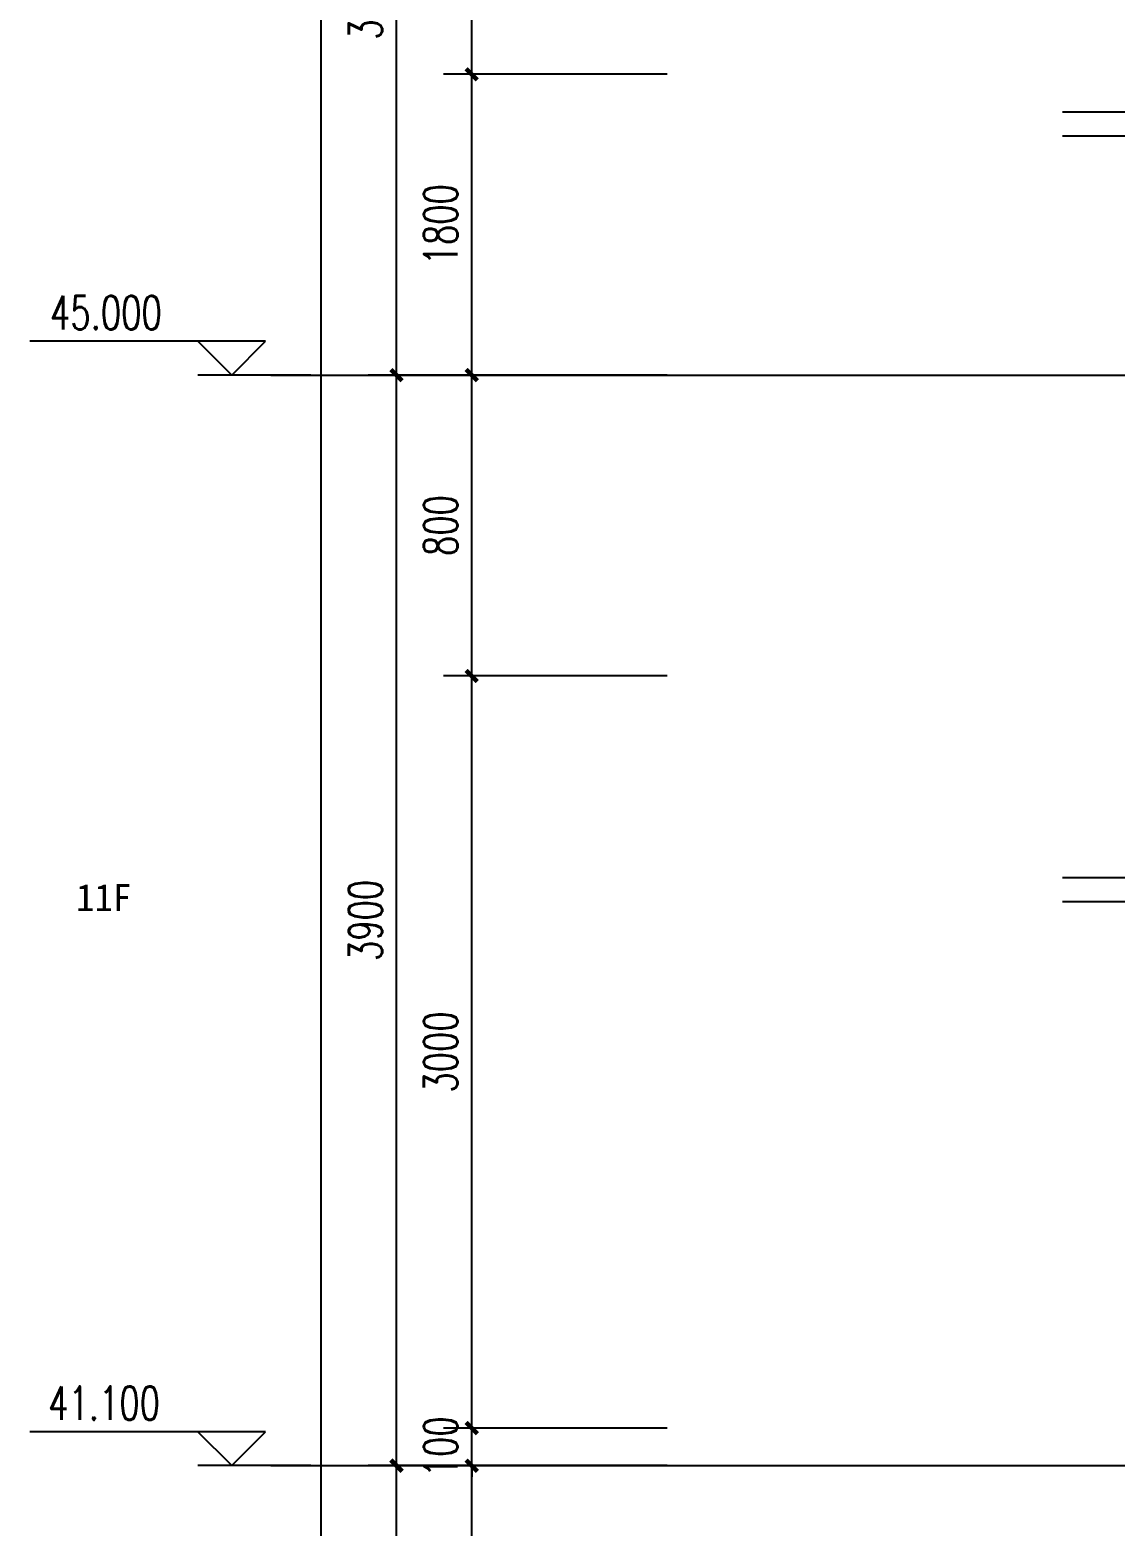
# Model space of a CAD drawing. Extents: x 1738711 to 2346805, y 1189731 to 2516152.
# Drawn here: x 1906769 to 1909653, y 1235334 to 1239312 of the extents above; entities that cross this region are included whole.
import ezdxf

# ---------------------------------------------------------------- set-up
doc = ezdxf.new("R2010")
doc.units = 0
doc.header["$LTSCALE"] = 1000
doc.header["$MEASUREMENT"] = 0
for name, color, linetype in [('DIM_ELEV', 3, 'Continuous'), ('DIM_SYMB', 3, 'Continuous'), ('DOTE', 1, 'Continuous'), ('PUB_DIM', 3, 'Continuous'), ('PUB_TEXT', 7, 'Continuous')]:
    doc.layers.add(name, color=color, linetype=linetype)
doc.styles.add('_TCH_DIM', font='SIMPLEX', dxfattribs={"bigfont": 'GBCBIG'})
doc.styles.add('_TCH_DIM_T3', font='SIMPLEX', dxfattribs={"width": 0.705882, "bigfont": 'GBCBIG'})
doc.styles.add('STW', font='simhei_0.ttf')
doc.dimstyles.new('_TCH_ARCH&&30', dxfattribs={"dimtxt": 89.25, "dimasz": 30, "dimexe": 75, "dimexo": 90, "dimgap": 37.875, "dimtad": 1, "dimdec": 0, "dimzin": 0, "dimdsep": 46, "dimtxsty": '_TCH_DIM_T3', "dimblk": 'ARCHTICK', "dimcen": 0.09, "dimclrt": 7, "dimazin": 2, "dimtfac": 1, "dimtdec": 0, "dimtix": 1, "dimtmove": 2, "dimatfit": 3, "dimfxl": 20, "dimtolj": 1, "dimtzin": 0, "dimarcsym": 0})

# ---------------------------------------------------------------- blocks, each defined once
blk = doc.blocks.new('_ArchTick')
at = {"color": 0, "linetype": 'ByBlock', "const_width": 0.4}
blk.add_lwpolyline([(-0.5, -0.5), (0.5, 0.5)], dxfattribs=at)
blk = doc.blocks.new('*D1193')
at = {"layer": 'Defpoints', "color": 0, "transparency": 16777216}
for p in [(1907943.4, 1235494.4), (1908552.5, 1235494.4), (1908552.5, 1234694.4)]:
    blk.add_point(p, dxfattribs=at)
at = {"layer": 'PUB_DIM', "color": 0, "lineweight": -2, "transparency": 16777216}
for p, q in [((1908462.5, 1235494.4), (1907868.4, 1235494.4)), ((1907943.4, 1234694.4), (1907943.4, 1235494.4)), ((1908462.5, 1234694.4), (1907868.4, 1234694.4))]:
    blk.add_line(p, q, dxfattribs=at)
at = {"layer": 'PUB_DIM', "color": 0, "lineweight": -2, "transparency": 16777216, "xscale": 30, "yscale": 30, "zscale": 30}
for p, rotation in [((1907943.4, 1235494.4), 90), ((1907943.4, 1234694.4), 270)]:
    blk.add_blockref('_ArchTick', p, dxfattribs=dict(at, rotation=rotation))
at = {"layer": 'PUB_DIM', "color": 7, "transparency": 16777216, "insert": (1907860.9, 1235094.4), "char_height": 89.25, "attachment_point": 5, "rotation": 90, "style": '_TCH_DIM_T3'}
blk.add_mtext('\\A1;800', dxfattribs=at)
blk = doc.blocks.new('*D1194')
at = {"layer": 'Defpoints', "color": 0, "transparency": 16777216}
for p in [(1907943.4, 1235594.4), (1908552.5, 1235594.4), (1908552.5, 1235494.4)]:
    blk.add_point(p, dxfattribs=at)
at = {"layer": 'PUB_DIM', "color": 0, "lineweight": -2, "transparency": 16777216}
for p, q in [((1908462.5, 1235594.4), (1907868.4, 1235594.4)), ((1907943.4, 1235594.4), (1907943.4, 1235624.4)), ((1907943.4, 1235494.4), (1907943.4, 1235594.4)), ((1908462.5, 1235494.4), (1907868.4, 1235494.4)), ((1907943.4, 1235494.4), (1907943.4, 1235464.4))]:
    blk.add_line(p, q, dxfattribs=at)
at = {"layer": 'PUB_DIM', "color": 0, "lineweight": -2, "transparency": 16777216, "xscale": 30, "yscale": 30, "zscale": 30}
for p, rotation in [((1907943.4, 1235594.4), 270), ((1907943.4, 1235494.4), 90)]:
    blk.add_blockref('_ArchTick', p, dxfattribs=dict(at, rotation=rotation))
at = {"layer": 'PUB_DIM', "color": 7, "transparency": 16777216, "insert": (1907860.9, 1235544.4), "char_height": 89.25, "attachment_point": 5, "rotation": 90, "style": '_TCH_DIM_T3'}
blk.add_mtext('\\A1;100', dxfattribs=at)
blk = doc.blocks.new('*D1195')
at = {"layer": 'Defpoints', "color": 0, "transparency": 16777216}
for p in [(1907943.4, 1237594.4), (1908552.5, 1237594.4), (1908552.5, 1235594.4)]:
    blk.add_point(p, dxfattribs=at)
at = {"layer": 'PUB_DIM', "color": 0, "lineweight": -2, "transparency": 16777216}
for p, q in [((1908462.5, 1237594.4), (1907868.4, 1237594.4)), ((1907943.4, 1235594.4), (1907943.4, 1237594.4)), ((1908462.5, 1235594.4), (1907868.4, 1235594.4))]:
    blk.add_line(p, q, dxfattribs=at)
at = {"layer": 'PUB_DIM', "color": 0, "lineweight": -2, "transparency": 16777216, "xscale": 30, "yscale": 30, "zscale": 30}
for p, rotation in [((1907943.4, 1237594.4), 90), ((1907943.4, 1235594.4), 270)]:
    blk.add_blockref('_ArchTick', p, dxfattribs=dict(at, rotation=rotation))
at = {"layer": 'PUB_DIM', "color": 7, "transparency": 16777216, "insert": (1907860.9, 1236594.4), "char_height": 89.25, "attachment_point": 5, "rotation": 90, "style": '_TCH_DIM_T3'}
blk.add_mtext('\\A1;3000', dxfattribs=at)
blk = doc.blocks.new('*D1196')
at = {"layer": 'Defpoints', "color": 0, "transparency": 16777216}
for p in [(1907943.4, 1238394.4), (1908552.5, 1238394.4), (1908552.5, 1237594.4)]:
    blk.add_point(p, dxfattribs=at)
at = {"layer": 'PUB_DIM', "color": 0, "lineweight": -2, "transparency": 16777216}
for p, q in [((1908462.5, 1238394.4), (1907868.4, 1238394.4)), ((1907943.4, 1237594.4), (1907943.4, 1238394.4)), ((1908462.5, 1237594.4), (1907868.4, 1237594.4))]:
    blk.add_line(p, q, dxfattribs=at)
at = {"layer": 'PUB_DIM', "color": 0, "lineweight": -2, "transparency": 16777216, "xscale": 30, "yscale": 30, "zscale": 30}
for p, rotation in [((1907943.4, 1238394.4), 90), ((1907943.4, 1237594.4), 270)]:
    blk.add_blockref('_ArchTick', p, dxfattribs=dict(at, rotation=rotation))
at = {"layer": 'PUB_DIM', "color": 7, "transparency": 16777216, "insert": (1907860.9, 1237994.4), "char_height": 89.25, "attachment_point": 5, "rotation": 90, "style": '_TCH_DIM_T3'}
blk.add_mtext('\\A1;800', dxfattribs=at)
blk = doc.blocks.new('*D1197')
at = {"layer": 'Defpoints', "color": 0, "transparency": 16777216}
for p in [(1907943.4, 1239194.4), (1908552.5, 1239194.4), (1908552.5, 1238394.4)]:
    blk.add_point(p, dxfattribs=at)
at = {"layer": 'PUB_DIM', "color": 0, "lineweight": -2, "transparency": 16777216}
for p, q in [((1908462.5, 1239194.4), (1907868.4, 1239194.4)), ((1907943.4, 1238394.4), (1907943.4, 1239194.4)), ((1908462.5, 1238394.4), (1907868.4, 1238394.4))]:
    blk.add_line(p, q, dxfattribs=at)
at = {"layer": 'PUB_DIM', "color": 0, "lineweight": -2, "transparency": 16777216, "xscale": 30, "yscale": 30, "zscale": 30}
for p, rotation in [((1907943.4, 1239194.4), 90), ((1907943.4, 1238394.4), 270)]:
    blk.add_blockref('_ArchTick', p, dxfattribs=dict(at, rotation=rotation))
at = {"layer": 'PUB_DIM', "color": 7, "transparency": 16777216, "insert": (1907860.9, 1238794.4), "char_height": 89.25, "attachment_point": 5, "rotation": 90, "style": '_TCH_DIM_T3'}
blk.add_mtext('\\A1;1800', dxfattribs=at)
blk = doc.blocks.new('*D1198')
at = {"layer": 'Defpoints', "color": 0, "transparency": 16777216}
for p in [(1907943.4, 1240394.4), (1908552.5, 1240394.4), (1908552.5, 1239194.4)]:
    blk.add_point(p, dxfattribs=at)
at = {"layer": 'PUB_DIM', "color": 0, "lineweight": -2, "transparency": 16777216}
for p, q in [((1908462.5, 1240394.4), (1907868.4, 1240394.4)), ((1907943.4, 1239194.4), (1907943.4, 1240394.4)), ((1908462.5, 1239194.4), (1907868.4, 1239194.4))]:
    blk.add_line(p, q, dxfattribs=at)
at = {"layer": 'PUB_DIM', "color": 0, "lineweight": -2, "transparency": 16777216, "xscale": 30, "yscale": 30, "zscale": 30}
for p, rotation in [((1907943.4, 1240394.4), 90), ((1907943.4, 1239194.4), 270)]:
    blk.add_blockref('_ArchTick', p, dxfattribs=dict(at, rotation=rotation))
at = {"layer": 'PUB_DIM', "color": 7, "transparency": 16777216, "insert": (1907860.9, 1239794.4), "char_height": 89.25, "attachment_point": 5, "rotation": 90, "style": '_TCH_DIM_T3'}
blk.add_mtext('\\A1;1200', dxfattribs=at)
blk = doc.blocks.new('*D1203')
at = {"layer": 'Defpoints', "color": 0, "transparency": 16777216}
for p in [(1907743.4, 1235494.4), (1908552.5, 1235494.4), (1908552.5, 1232594.4)]:
    blk.add_point(p, dxfattribs=at)
at = {"layer": 'PUB_DIM', "color": 0, "lineweight": -2, "transparency": 16777216}
for p, q in [((1908462.5, 1235494.4), (1907668.4, 1235494.4)), ((1907743.4, 1232594.4), (1907743.4, 1235494.4)), ((1908462.5, 1232594.4), (1907668.4, 1232594.4))]:
    blk.add_line(p, q, dxfattribs=at)
at = {"layer": 'PUB_DIM', "color": 0, "lineweight": -2, "transparency": 16777216, "xscale": 30, "yscale": 30, "zscale": 30}
for p, rotation in [((1907743.4, 1235494.4), 90), ((1907743.4, 1232594.4), 270)]:
    blk.add_blockref('_ArchTick', p, dxfattribs=dict(at, rotation=rotation))
at = {"layer": 'PUB_DIM', "color": 7, "transparency": 16777216, "insert": (1907660.9, 1234044.4), "char_height": 89.25, "attachment_point": 5, "rotation": 90, "style": '_TCH_DIM_T3'}
blk.add_mtext('\\A1;3900', dxfattribs=at)
blk = doc.blocks.new('*D1204')
at = {"layer": 'Defpoints', "color": 0, "transparency": 16777216}
for p in [(1907743.4, 1238394.4), (1908552.5, 1238394.4), (1908552.5, 1235494.4)]:
    blk.add_point(p, dxfattribs=at)
at = {"layer": 'PUB_DIM', "color": 0, "lineweight": -2, "transparency": 16777216}
for p, q in [((1908462.5, 1238394.4), (1907668.4, 1238394.4)), ((1907743.4, 1235494.4), (1907743.4, 1238394.4)), ((1908462.5, 1235494.4), (1907668.4, 1235494.4))]:
    blk.add_line(p, q, dxfattribs=at)
at = {"layer": 'PUB_DIM', "color": 0, "lineweight": -2, "transparency": 16777216, "xscale": 30, "yscale": 30, "zscale": 30}
for p, rotation in [((1907743.4, 1238394.4), 90), ((1907743.4, 1235494.4), 270)]:
    blk.add_blockref('_ArchTick', p, dxfattribs=dict(at, rotation=rotation))
at = {"layer": 'PUB_DIM', "color": 7, "transparency": 16777216, "insert": (1907660.9, 1236944.4), "char_height": 89.25, "attachment_point": 5, "rotation": 90, "style": '_TCH_DIM_T3'}
blk.add_mtext('\\A1;3900', dxfattribs=at)
blk = doc.blocks.new('*D1205')
at = {"layer": 'Defpoints', "color": 0, "transparency": 16777216}
for p in [(1907743.4, 1240394.4), (1908552.5, 1240394.4), (1908552.5, 1238394.4)]:
    blk.add_point(p, dxfattribs=at)
at = {"layer": 'PUB_DIM', "color": 0, "lineweight": -2, "transparency": 16777216}
for p, q in [((1908462.5, 1240394.4), (1907668.4, 1240394.4)), ((1907743.4, 1238394.4), (1907743.4, 1240394.4)), ((1908462.5, 1238394.4), (1907668.4, 1238394.4))]:
    blk.add_line(p, q, dxfattribs=at)
at = {"layer": 'PUB_DIM', "color": 0, "lineweight": -2, "transparency": 16777216, "xscale": 30, "yscale": 30, "zscale": 30}
for p, rotation in [((1907743.4, 1240394.4), 90), ((1907743.4, 1238394.4), 270)]:
    blk.add_blockref('_ArchTick', p, dxfattribs=dict(at, rotation=rotation))
at = {"layer": 'PUB_DIM', "color": 7, "transparency": 16777216, "insert": (1907660.9, 1239394.4), "char_height": 89.25, "attachment_point": 5, "rotation": 90, "style": '_TCH_DIM_T3'}
blk.add_mtext('\\A1;3000', dxfattribs=at)
blk = doc.blocks.new('*D1206')
at = {"layer": 'Defpoints', "color": 0, "transparency": 16777216}
for p in [(1907543.4, 1240394.4), (1908552.5, 1240394.4), (1908552.5, 1221594.4)]:
    blk.add_point(p, dxfattribs=at)
at = {"layer": 'PUB_DIM', "color": 0, "lineweight": -2, "transparency": 16777216}
for p, q in [((1908462.5, 1240394.4), (1907468.4, 1240394.4)), ((1907543.4, 1221594.4), (1907543.4, 1240394.4)), ((1908462.5, 1221594.4), (1907468.4, 1221594.4))]:
    blk.add_line(p, q, dxfattribs=at)
at = {"layer": 'PUB_DIM', "color": 0, "lineweight": -2, "transparency": 16777216, "xscale": 30, "yscale": 30, "zscale": 30}
for p, rotation in [((1907543.4, 1240394.4), 90), ((1907543.4, 1221594.4), 270)]:
    blk.add_blockref('_ArchTick', p, dxfattribs=dict(at, rotation=rotation))
at = {"layer": 'PUB_DIM', "color": 7, "transparency": 16777216, "insert": (1907460.9, 1230994.4), "char_height": 89.25, "attachment_point": 5, "rotation": 90, "style": '_TCH_DIM_T3'}
blk.add_mtext('\\A1;48300', dxfattribs=at)

msp = doc.modelspace()

# ---------------------------------------------------------------- linework, layer by layer
at = {"layer": 'DIM_ELEV'}
for p, q in [((1907395.5, 1238484.4), (1906769.1, 1238484.4)), ((1907305.5, 1238394.4), (1907215.5, 1238484.4)), ((1907305.5, 1238394.4), (1907395.5, 1238484.4)), ((1907515.5, 1238394.4), (1907215.5, 1238394.4)), ((1907395.5, 1235584.4), (1906769.1, 1235584.4)), ((1907305.5, 1235494.4), (1907215.5, 1235584.4)), ((1907305.5, 1235494.4), (1907395.5, 1235584.4)), ((1907515.5, 1235494.4), (1907215.5, 1235494.4))]:
    msp.add_line(p, q, dxfattribs=at)
at = {"layer": 'DIM_SYMB'}
for points in [[(1909513.2, 1239094.7), (1911445.5, 1239094.7), (1911468.4, 1239157.7), (1911490.7, 1239031.7), (1911513, 1239094.7), (1913445.4, 1239094.7)], [(1909513.2, 1239030.8), (1911445.5, 1239030.8), (1911468.4, 1239093.8), (1911490.7, 1238967.8), (1911513, 1239030.8), (1913445.4, 1239030.8)], [(1909513.2, 1237058.6), (1911445.5, 1237058.6), (1911468.4, 1237121.6), (1911490.7, 1236995.6), (1911513, 1237058.6), (1913445.4, 1237058.6)], [(1909513.2, 1236994.7), (1911445.5, 1236994.7), (1911468.4, 1237057.7), (1911490.7, 1236931.7), (1911513, 1236994.7), (1913445.4, 1236994.7)]]:
    msp.add_lwpolyline(points, dxfattribs=at)
at = {"layer": 'DOTE'}
for p, q in [((1907409.7, 1238394.4), (1913404.2, 1238394.4)), ((1907409.7, 1235494.4), (1913404.2, 1235494.4))]:
    msp.add_line(p, q, dxfattribs=at)

# ---------------------------------------------------------------- texts
at = {"style": 'STW'}
msp.add_text('11F', height=72.1, dxfattribs=at).set_placement((1906891.6, 1236969.1))
at = {"layer": 'PUB_TEXT', "color": 7, "style": '_TCH_DIM', "width": 0.705882}
for s, p in [('45.000', (1906822.5, 1238515.9)), ('41.100', (1906817.7, 1235615.9))]:
    msp.add_text(s, height=89.25, dxfattribs=at).set_placement(p)

# ---------------------------------------------------------------- dimensions: what is measured, and where the dimension line sits
at = {"layer": 'PUB_DIM'}
for p1, p2, distance, text, picture, middle in [((1908552.5, 1221594.4), (1908552.5, 1240394.4), 1009.1, '48300', '*D1206', (1907460.9, 1230994.4)), ((1908552.5, 1238394.4), (1908552.5, 1240394.4), 809.1, '3000', '*D1205', (1907660.9, 1239394.4)), ((1908552.5, 1238394.4), (1908552.5, 1239194.4), 609.1, '1800', '*D1197', (1907860.9, 1238794.4)), ((1908552.5, 1235494.4), (1908552.5, 1238394.4), 809.1, '3900', '*D1204', (1907660.9, 1236944.4)), ((1908552.5, 1235594.4), (1908552.5, 1237594.4), 609.1, '3000', '*D1195', (1907860.9, 1236594.4)), ((1908552.5, 1232594.4), (1908552.5, 1235494.4), 809.1, '3900', '*D1203', (1907660.9, 1234044.4))]:
    dim = msp.add_aligned_dim(p1=p1, p2=p2, distance=distance, text=text, dimstyle='_TCH_ARCH&&30', dxfattribs=at)
    dim.commit()
    dim.dimension.update_dxf_attribs({"geometry": picture, "text_midpoint": middle})
for p1, p2, picture, middle in [((1908552.5, 1239194.4), (1908552.5, 1240394.4), '*D1198', (1907860.9, 1239794.4)), ((1908552.5, 1237594.4), (1908552.5, 1238394.4), '*D1196', (1907860.9, 1237994.4)), ((1908552.5, 1235494.4), (1908552.5, 1235594.4), '*D1194', (1907860.9, 1235544.4)), ((1908552.5, 1234694.4), (1908552.5, 1235494.4), '*D1193', (1907860.9, 1235094.4))]:
    dim = msp.add_aligned_dim(p1=p1, p2=p2, distance=609.1, dimstyle='_TCH_ARCH&&30', dxfattribs=at)
    dim.commit()
    dim.dimension.update_dxf_attribs({"geometry": picture, "text_midpoint": middle})

doc.saveas('drawing.dxf')
